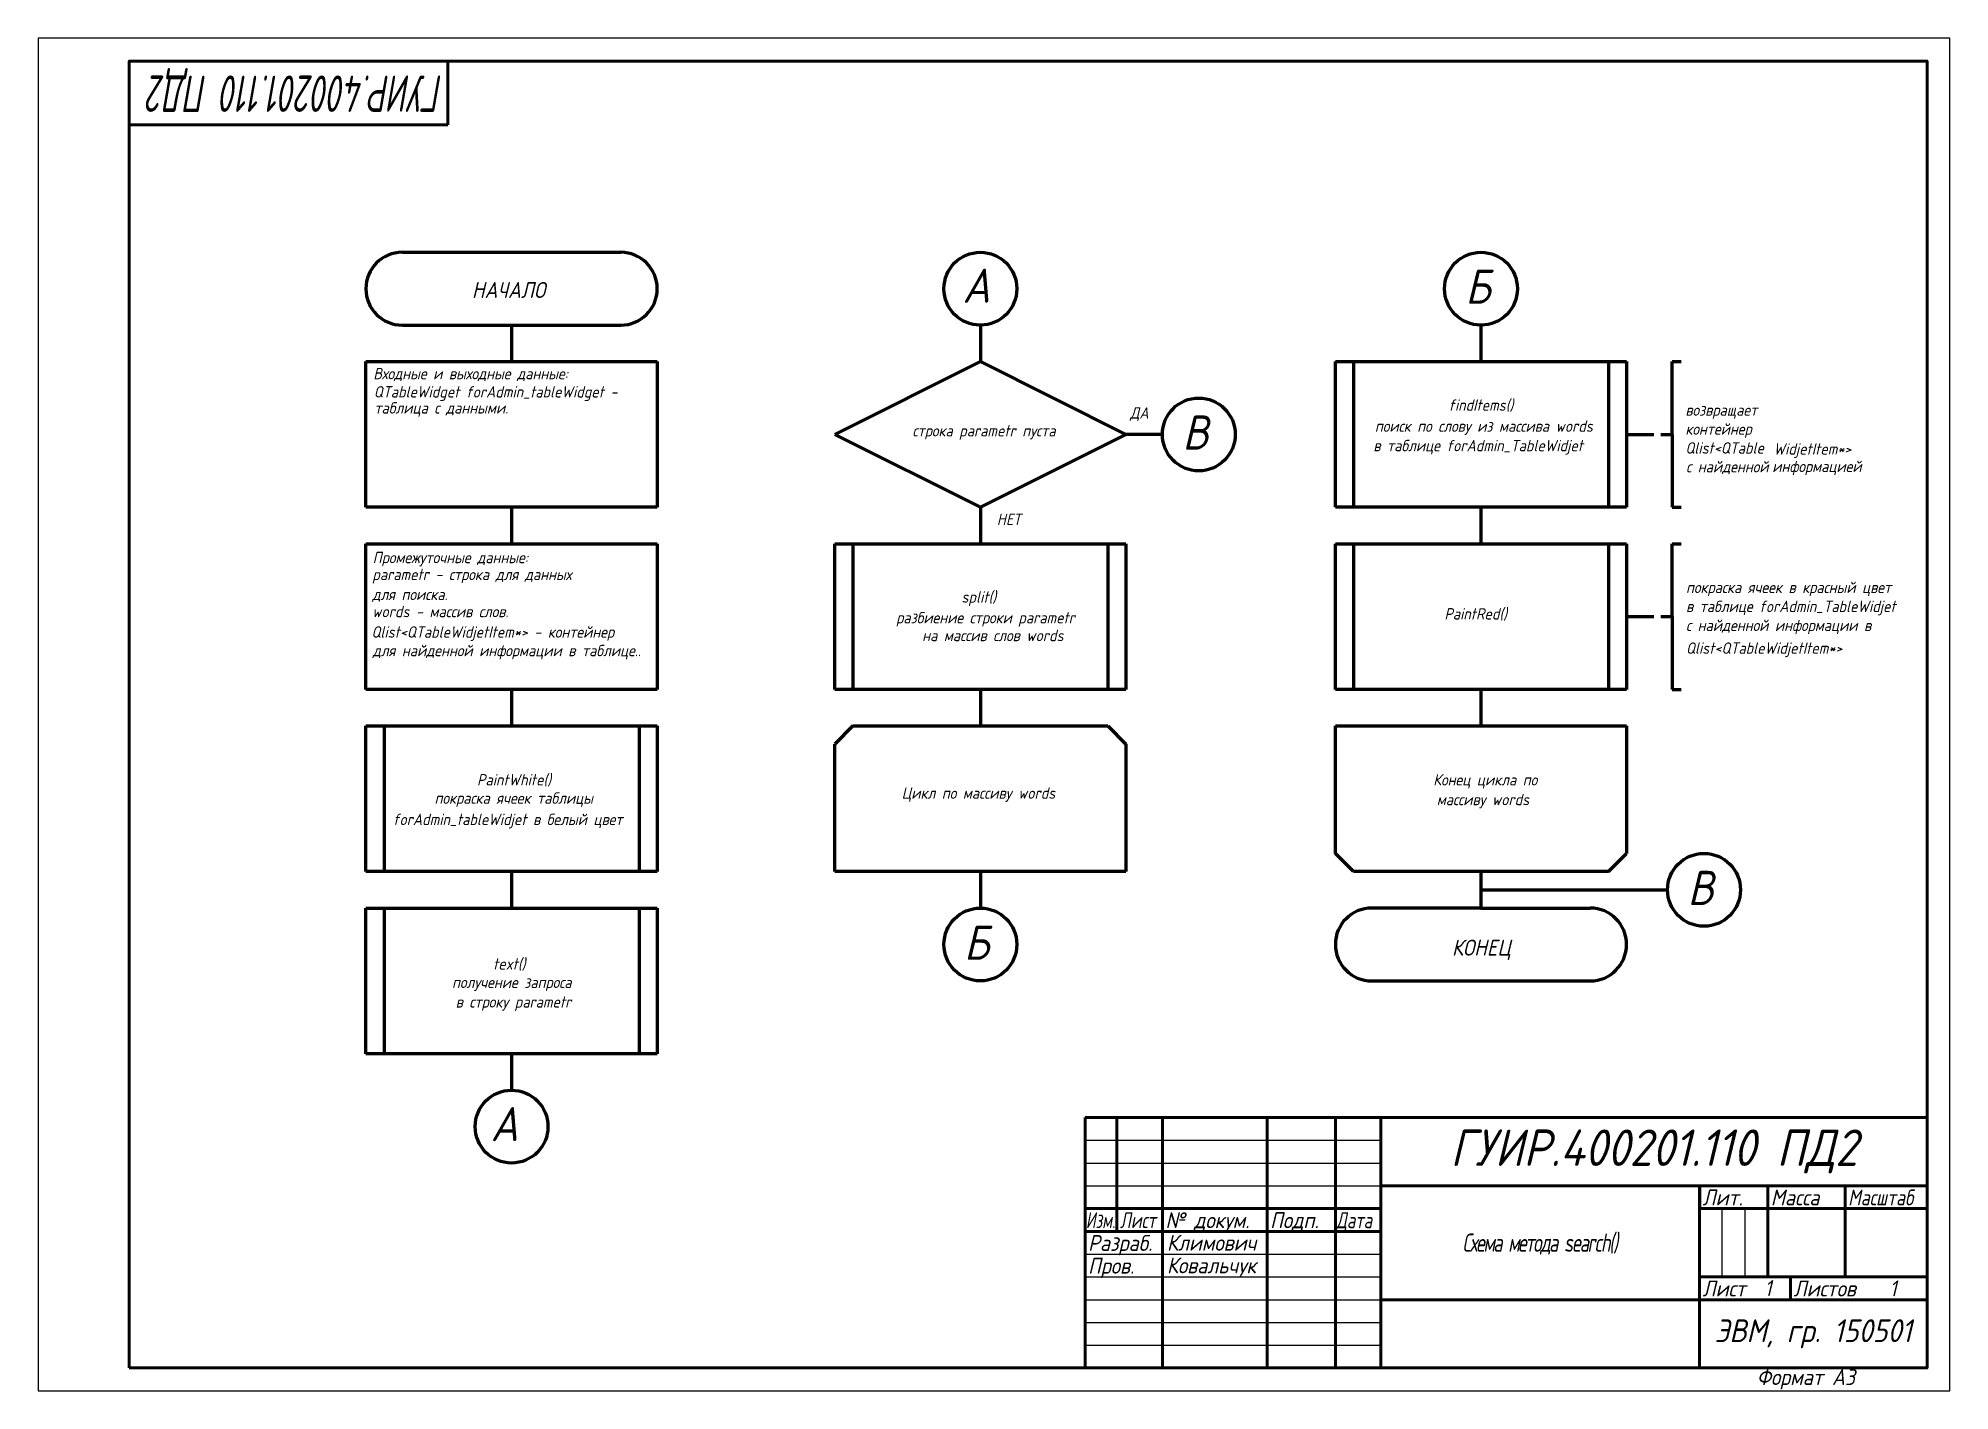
# Model space of a CAD drawing. Header units: millimetres. Extents: x 0 to 420, y 0 to 297.
import ezdxf

# ---------------------------------------------------------------- set-up
doc = ezdxf.new("R2010")
doc.units = ezdxf.units.MM
doc.header["$LTSCALE"] = 0.5
doc.linetypes.add('ACAD_ISO02W100', pattern=[15, 12, -3])
doc.layers.get('0').update_dxf_attribs({"lineweight": 80})
doc.layers.add('4-текст', color=7, linetype='Continuous', true_color=0x00ad00)
doc.styles.get("Standard").update_dxf_attribs({"font": 'isocpeui.ttf', "width": 0.9})

msp = doc.modelspace()

# ---------------------------------------------------------------- linework, layer by layer
at = {"lineweight": 60}
for p, q in [((90, 278), (90, 292)), ((20, 278), (90, 278)), ((415, 60), (230, 60)), ((230, 5), (230, 60)), ((237, 60), (237, 35)), ((247, 5), (247, 60)), ((270, 60), (270, 5)), ((285, 5), (285, 60)), ((295, 60), (295, 5)), ((295, 45), (415, 45)), ((365, 5), (365, 45)), ((380, 45), (380, 25)), ((397, 25), (397, 45)), ((230, 40), (295, 40)), ((365, 40), (415, 40)), ((230, 35), (295, 35)), ((365, 25), (415, 25)), ((385, 20), (385, 25)), ((295, 20), (415, 20))]:
    msp.add_line(p, q, dxfattribs=at)
for p, q in [((80, 250), (128, 250)), ((80, 234), (128, 234)), ((104, 234), (104, 226)), ((207, 234), (207, 226)), ((317, 234), (317, 226)), ((72, 194), (72, 226)), ((72, 226), (104, 226)), ((104, 226), (136, 226)), ((136, 226), (136, 194)), ((175, 210), (207, 226)), ((207, 226), (239, 210)), ((285, 194), (285, 226)), ((285, 226), (317, 226)), ((285, 194), (285, 226)), ((285, 226), (317, 226)), ((289, 226), (289, 194)), ((317, 226), (349, 226)), ((317, 226), (349, 226)), ((345, 226), (345, 194)), ((349, 226), (349, 194)), ((349, 226), (349, 194)), ((359, 210), (359, 226)), ((359, 226), (361, 226)), ((207, 194), (175, 210)), ((239, 210), (207, 194)), ((247, 210), (239, 210)), ((359, 210), (359, 194)), ((136, 194), (72, 194)), ((104, 194), (104, 186)), ((207, 194), (207, 186)), ((349, 194), (285, 194)), ((349, 194), (285, 194)), ((317, 194), (317, 186)), ((317, 194), (317, 186)), ((359, 194), (361, 194)), ((72, 154), (72, 186)), ((72, 186), (104, 186)), ((104, 186), (136, 186)), ((136, 186), (136, 154)), ((175, 154), (175, 186)), ((175, 186), (207, 186)), ((179, 186), (179, 154)), ((207, 186), (239, 186)), ((235, 186), (235, 154)), ((239, 186), (239, 154)), ((285, 154), (285, 186)), ((285, 186), (317, 186)), ((285, 154), (285, 186)), ((285, 186), (317, 186)), ((289, 186), (289, 154)), ((317, 186), (349, 186)), ((317, 186), (349, 186)), ((345, 186), (345, 154)), ((349, 186), (349, 154)), ((359, 170), (359, 186)), ((359, 186), (361, 186)), ((359, 170), (359, 154)), ((136, 154), (72, 154)), ((104, 154), (104, 146)), ((239, 154), (175, 154)), ((207, 154), (207, 146)), ((349, 154), (285, 154)), ((349, 154), (285, 154)), ((317, 154), (317, 146)), ((359, 154), (361, 154)), ((72, 114), (72, 146)), ((72, 146), (104, 146)), ((72, 114), (72, 146)), ((72, 146), (104, 146)), ((76, 146), (76, 114)), ((104, 146), (136, 146)), ((104, 146), (136, 146)), ((132, 146), (132, 114)), ((136, 146), (136, 114)), ((136, 146), (136, 114)), ((179, 146), (175, 142)), ((179, 146), (207, 146)), ((207, 146), (235, 146)), ((235, 146), (239, 142)), ((285, 146), (349, 146)), ((285, 118), (285, 146)), ((349, 146), (349, 118)), ((175, 114), (175, 142)), ((239, 142), (239, 114)), ((289, 114), (285, 118)), ((345, 114), (349, 118)), ((136, 114), (72, 114)), ((136, 114), (72, 114)), ((104, 114), (104, 106)), ((239, 114), (175, 114)), ((207, 114), (207, 106)), ((317, 114), (289, 114)), ((317, 114), (317, 106)), ((345, 114), (317, 114)), ((317, 110), (358, 110)), ((72, 74), (72, 106)), ((72, 106), (104, 106)), ((72, 74), (72, 106)), ((72, 106), (104, 106)), ((76, 106), (76, 74)), ((104, 106), (136, 106)), ((104, 106), (136, 106)), ((132, 106), (132, 74)), ((136, 106), (136, 74)), ((136, 106), (136, 74)), ((317, 106), (293, 106)), ((317, 106), (341, 106)), ((293, 90), (341, 90)), ((136, 74), (72, 74)), ((136, 74), (72, 74)), ((104, 74), (104, 66)), ((365, 45), (365, 40))]:
    msp.add_line(p, q)
at = {"linetype": 'ACAD_ISO02W100'}
for p, q in [((349, 210), (359, 210)), ((349, 170), (359, 170))]:
    msp.add_line(p, q, dxfattribs=at)
at = {"lineweight": -3}
for p, q in [((230, 55), (295, 55)), ((230, 50), (295, 50)), ((230, 45), (295, 45)), ((370, 25), (370, 40)), ((375, 40), (375, 25)), ((230, 30), (295, 30)), ((230, 25), (295, 25)), ((230, 20), (295, 20)), ((230, 15), (295, 15)), ((230, 10), (295, 10))]:
    msp.add_line(p, q, dxfattribs=at)
msp.add_lwpolyline([(0, 0), (420, 0), (420, 297), (0, 297)], close=True, dxfattribs=at)
at = {"lineweight": 60}
msp.add_lwpolyline([(20, 5), (415, 5), (415, 292), (20, 292)], close=True, dxfattribs=at)
for centre in [(207, 242), (317, 242), (255, 210), (366, 110), (207, 98), (104, 58)]:
    msp.add_circle(centre, 8)
for centre, start, end in [((80, 242), 90, 270), ((128, 242), 270, 90), ((293, 98), 90, 270), ((341, 98), 270, 90)]:
    msp.add_arc(centre, 8, start, end)

# ---------------------------------------------------------------- texts
at = {"width": 0.65}
msp.add_text('ГУИР.400201.110 ПД2', height=8, rotation=180, dxfattribs=at).set_placement((88.97, 288.83))
at = {"width": 0.9}
for s, p in [('А', (203.08, 238.92)), ('Б', (313.54, 238.72)), ('В', (251.4, 206.67)), ('В', (362.4, 106.67)), ('Б', (203.4, 94.66)), ('А', (99.39, 54.81))]:
    msp.add_text(s, height=7.5, dxfattribs=at).set_placement(p)
at = {"lineweight": 5, "width": 0.9}
for s, height, p in [('НАЧАЛО', 3.5, (95.28, 239.97)), ('Входные и выходные данные:', 2.5, (73.62, 222.11)), ('QTableWidget forAdmin_tableWidget -', 2.5, (73.73, 218.11)), ('таблица с данными.', 2.5, (73.86, 214.58)), ('ДА', 2.5, (239.91, 213.48)), ('findItems()', 2.5, (309.83, 215.2)), ('возвращает', 2.5, (361.91, 214.11)), ('строка parametr пуста', 2.5, (192.09, 209.57)), ('поиск по слову из массива words', 2.5, (293.69, 210.58)), ('контейнер', 2.5, (361.91, 209.94)), ('в таблице forAdmin_TableWidjet', 2.5, (293.35, 206.3)), ('Qlist<QTable', 2.5, (361.91, 205.78)), ('с найденной', 2.5, (362.08, 201.67)), ('информацией', 2.5, (381, 201.74)), ('НЕТ', 2.5, (210.62, 190.1)), ('Промежуточные данные:', 2.5, (73.48, 181.72)), ('parametr - строка для данных', 2.5, (73.41, 178.01)), ('покраска ячеек в красный цвет', 2.5, (362.05, 175.17)), ('для поиска.', 2.5, (73.41, 173.63)), ('words - массив слов.', 2.5, (73.38, 169.86)), ('split()', 2.5, (202.86, 173.06)), ('в таблице forAdmin_TableWidjet', 2.5, (362.05, 171)), ('разбиение строки parametr', 2.5, (188.51, 168.52)), ('PaintRed()', 2.5, (308.97, 169.36)), ('с найденной информации в  ', 2.5, (362.05, 166.83)), ('для найденной информации в таблице..', 2.5, (73.48, 161.29)), ('Qlist<QTableWidjetItem*> - контейнер', 2.5, (73.22, 165.37)), ('на массив слов words', 2.5, (194.22, 164.6)), ('PaintWhite()', 2.5, (96.42, 132.92)), ('Конец цикла по ', 2.5, (306.51, 132.92)), ('покраска ячеек таблицы', 2.5, (87.08, 128.89)), ('Цикл по массиву words', 2.5, (189.71, 130)), ('массиву words', 2.5, (307.28, 128.58)), ('forAdmin_tableWidjet в белый цвет', 2.5, (77.91, 124.22)), ('КОНЕЦ', 3.5, (310.62, 95.56)), ('text()', 2.5, (99.94, 92.48)), ('получение запроса  ', 2.5, (90.92, 88.44)), (' в строку parametr', 2.5, (90.29, 84.14)), ('1', 3.5, (379.28, 20.79)), ('1', 3.5, (406.76, 20.72))]:
    msp.add_text(s, height=height, dxfattribs=at).set_placement(p)
at = {"lineweight": -3, "width": 0.9}
msp.add_text('Формат А3', height=3.5, dxfattribs=at).set_placement((377.6, 1.25))
at = {"lineweight": 5, "char_height": 2.5, "attachment_point": 1}
for s, insert in [('WidjetItem*>', (381.3, 208.07)), ('Qlist<QTableWidjetItem*>', (362.05, 164.33))]:
    msp.add_mtext(s, dxfattribs=dict(at, insert=insert))
at = {"insert": (355, 52.55), "char_height": 8, "attachment_point": 5, "line_spacing_factor": 1.2}
msp.add_mtext_dynamic_manual_height_columns('ГУИР.400201.110 ПД2', width=119, gutter_width=25, heights=[14], dxfattribs=at)
at = {"layer": '4-текст', "color": 0, "lineweight": -3}
for s, width, p in [('Лит.', 0.9, (365.67, 40.7)), ('Масса', 0.9, (380.67, 40.7)), ('Масштаб', 0.8, (397.67, 40.7)), ('Изм.', 0.7, (230.17, 35.7)), ('Лист', 0.75, (237.67, 35.7)), ('№ докум.', 0.9, (247.67, 35.7)), ('Подп.', 0.9, (270.67, 35.7)), ('Дата', 0.75, (285.17, 35.7)), ('Разраб.', 0.9, (230.67, 30.7)), ('Пров.', 0.9, (230.67, 25.7)), ('Лист', 0.9, (365.67, 20.7)), ('Листов', 0.9, (385.67, 20.7))]:
    msp.add_text(s, height=3.5, dxfattribs=dict(at, width=width)).set_placement(p)
at = {"layer": '4-текст', "color": 0}
for s, width, heights, insert, char_height, attachment_point, line_spacing_factor in [('Климович', 21.5, [4.06], (248, 32.5), 3.5, 4, 1.2), ('{\\W0.72;\\T0.85;Схема метода search()}', 69, [0], (329.94, 32.2), 4, 5, 0.864), ('Ковальчук', 21.5, [4.06], (248, 27.05), 3.5, 4, 1.2), ('ЭВМ, гр. 150501', 49, [14], (390, 12.5), 5, 5, 1.2)]:
    msp.add_mtext_dynamic_manual_height_columns(s, width=width, gutter_width=25, heights=heights, dxfattribs=dict(at, insert=insert, char_height=char_height, attachment_point=attachment_point, line_spacing_factor=line_spacing_factor))

doc.saveas('drawing.dxf')
